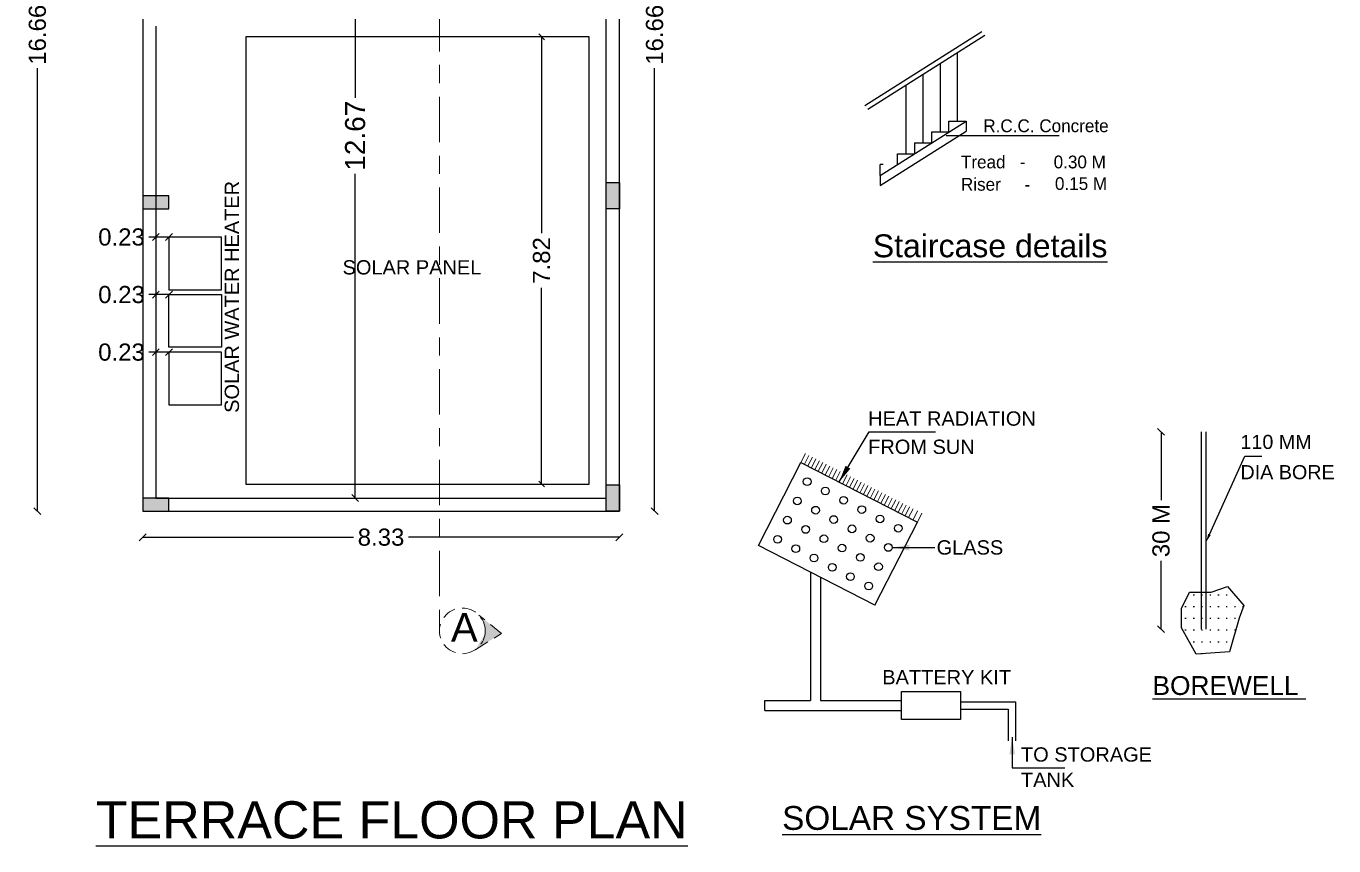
# Model space of a CAD drawing. Header units: metres. Extents: x 27 to 171, y 4 to 129.
# Drawn here: x 134.25 to 157.1, y 24.93 to 39.26 of the extents above; entities that cross this region are included whole.
import ezdxf
from ezdxf import colors
from ezdxf.entities.mleader import LeaderData, LeaderLine
from ezdxf.math import Vec2, Vec3

# ---------------------------------------------------------------- set-up
doc = ezdxf.new("R2010")
doc.units = ezdxf.units.M
doc.header["$MEASUREMENT"] = 0
doc.linetypes.add('Centre', pattern=[31.749999999999996, 6.349999999999998, -4.7625, 15.875, -4.7625])
doc.linetypes.add('HIDDEN', pattern=[0.375, 0.25, -0.125])
for name, color, linetype in [('BLK_1_FLR_5_ROOF_AREA', 54, 'Continuous'), ('BLK_1_TERRACESERVICE_UTILITYDISTANCE', 1, 'Continuous'), ('SOLAR_PANEL', 3, 'Continuous'), ('SOLAR_WATER_HEATER', 1, 'Continuous')]:
    doc.layers.add(name, color=color, linetype=linetype)
doc.styles.add('CITY', font='BKANT.TTF')
doc.styles.get("Standard").update_dxf_attribs({"font": 'arial.ttf'})
doc.dimstyles.get("Standard").update_dxf_attribs({"dimtxt": 0.3, "dimasz": 0.12, "dimexe": 0.18, "dimexo": 0.0625, "dimgap": 0.09, "dimtad": 0, "dimzin": 0, "dimdsep": 46, "dimtxsty": 'Standard', "dimblk": 'OBLIQUE', "dimcen": 0.09, "dimse1": 1, "dimse2": 1, "dimadec": 0, "dimazin": 0, "dimtfac": 1, "dimtofl": 0, "dimtmove": 0, "dimatfit": 3, "dimfxl": 0, "dimtolj": 1, "dimtzin": 0, "dimarcsym": 0})
doc.dimstyles.new('STANDARD$0', dxfattribs={"dimtxt": 7, "dimasz": 3, "dimexe": 3, "dimexo": 1, "dimgap": 1.5, "dimtad": 1, "dimdec": 1, "dimzin": 1, "dimdsep": 46, "dimlunit": 4, "dimtxsty": 'Standard', "dimblk": 'OBLIQUE', "dimcen": 0.09375, "dimdle": 1, "dimclrd": 8, "dimclre": 8, "dimclrt": 7, "dimadec": 1, "dimazin": 0, "dimtfac": 1, "dimtdec": 1, "dimtix": 1, "dimtmove": 2, "dimatfit": 3, "dimldrblk": 'ARCHTICK', "dimfxl": 0, "dimfrac": 2, "dimtolj": 1, "dimtzin": 0, "dimarcsym": 0})
doc.dimstyles.new('STANDARD_WS', dxfattribs={"dimtxt": 0.3, "dimasz": 0.1, "dimexe": 0.18, "dimexo": 0.0625, "dimgap": 0.09, "dimtad": 0, "dimzin": 0, "dimdsep": 46, "dimtxsty": 'Standard', "dimblk": 'OBLIQUE', "dimcen": 0.09, "dimse1": 1, "dimse2": 1, "dimadec": 0, "dimazin": 0, "dimtfac": 1, "dimtofl": 0, "dimtmove": 0, "dimatfit": 3, "dimfxl": 0, "dimtolj": 1, "dimtzin": 0, "dimarcsym": 0})

# ---------------------------------------------------------------- blocks, each defined once
blk = doc.blocks.new('_Oblique')
at = {"color": 0, "linetype": 'ByBlock', "lineweight": -2}
blk.add_line((-0.5, -0.5), (0.5, 0.5), dxfattribs=at)
blk = doc.blocks.new('*D98')
at = {"color": 0, "lineweight": -2, "ltscale": 0.5}
for p, q in [((154.0859123883819, 32.16440864686297), (154.0859123883819, 30.97066230625907)), ((154.0859123883819, 28.71451487424998), (154.0859123883819, 29.90826121485389))]:
    blk.add_line(p, q, dxfattribs=at)
at = {"layer": 'Defpoints', "color": 0, "ltscale": 0.5}
for p in [(154.7885387475391, 32.16440864686297), (154.0859123883819, 28.71451487424998), (154.7885387475391, 28.71451487424998)]:
    blk.add_point(p, dxfattribs=at)
at = {"color": 0, "lineweight": -2, "ltscale": 0.5, "xscale": 0.12, "yscale": 0.12, "zscale": 0.12}
for p, rotation in [((154.0859123883819, 32.16440864686297), 90), ((154.0859123883819, 28.71451487424998), 270)]:
    blk.add_blockref('_Oblique', p, dxfattribs=dict(at, rotation=rotation))
at = {"color": 0, "ltscale": 0.5, "insert": (154.0859123883819, 30.4394617605565), "char_height": 0.3, "attachment_point": 5, "rotation": 90}
blk.add_mtext('\\A1;30 M', dxfattribs=at)
blk = doc.blocks.new('*D137')
at = {"color": 0, "lineweight": -2}
for p, q in [((145.2358639164185, 47.43921932293839), (145.2358639164185, 39.69016762621253)), ((145.2358639164185, 30.77721415595325), (145.2358639164185, 38.5262658526791))]:
    blk.add_line(p, q, dxfattribs=at)
at = {"layer": 'Defpoints', "color": 0}
for p in [(144.6198938780523, 47.43921932293839), (144.6198938780523, 30.77721415595325), (145.2358639164185, 30.77721415595325)]:
    blk.add_point(p, dxfattribs=at)
at = {"color": 0, "lineweight": -2, "xscale": 0.12, "yscale": 0.12, "zscale": 0.12}
for p, rotation in [((145.2358639164185, 47.43921932293839), 90), ((145.2358639164185, 30.77721415595325), 270)]:
    blk.add_blockref('_Oblique', p, dxfattribs=dict(at, rotation=rotation))
at = {"color": 0, "insert": (145.2358639164185, 39.10821673944584), "char_height": 0.3, "attachment_point": 5, "rotation": 90}
blk.add_mtext('\\A1;16.66', dxfattribs=at)
blk = doc.blocks.new('*D138')
at = {"color": 0, "lineweight": -2}
for p, q in [((136.2896928460102, 30.32215378690553), (139.9749570728089, 30.32215378690553)), ((144.6198938780523, 30.32215378690553), (140.9346296512536, 30.32215378690553))]:
    blk.add_line(p, q, dxfattribs=at)
at = {"layer": 'Defpoints', "color": 0}
for p in [(136.2896928460102, 30.77721415595325), (144.6198938780523, 30.77721415595325), (136.2896928460102, 30.32215378690553)]:
    blk.add_point(p, dxfattribs=at)
at = {"color": 0, "lineweight": -2, "xscale": 0.12, "yscale": 0.12, "zscale": 0.12, "rotation": 180}
blk.add_blockref('_Oblique', (136.2896928460102, 30.32215378690553), dxfattribs=at)
at = {"color": 0, "lineweight": -2, "xscale": 0.12, "yscale": 0.12, "zscale": 0.12}
blk.add_blockref('_Oblique', (144.6198938780523, 30.32215378690553), dxfattribs=at)
at = {"color": 0, "insert": (140.4547933620312, 30.32215378690553), "char_height": 0.3, "attachment_point": 5}
blk.add_mtext('\\A1;8.33', dxfattribs=at)
blk = doc.blocks.new('*D67')
at = {"color": 0, "lineweight": -2}
for p, q in [((134.4504749110128, 47.43921932293839), (134.4504749110128, 39.69016762621247)), ((134.4504749110128, 30.77721415595326), (134.4504749110128, 38.52626585267905))]:
    blk.add_line(p, q, dxfattribs=at)
at = {"layer": 'Defpoints', "color": 0}
for p in [(135.9903704960713, 47.43921932293839), (134.4504749110128, 30.77721415595326), (136.2896928460102, 30.77721415595325)]:
    blk.add_point(p, dxfattribs=at)
at = {"color": 0, "lineweight": -2, "xscale": 0.12, "yscale": 0.12, "zscale": 0.12}
for p, rotation in [((134.4504749110128, 47.43921932293839), 90), ((134.4504749110128, 30.77721415595326), 270)]:
    blk.add_blockref('_Oblique', p, dxfattribs=dict(at, rotation=rotation))
at = {"color": 0, "insert": (134.4504749110128, 39.10821673944578), "char_height": 0.3, "attachment_point": 5, "rotation": 90}
blk.add_mtext('\\A1;16.66', dxfattribs=at)
blk = doc.blocks.new('123')
h = blk.add_hatch(color=256)
h.dxf.hatch_style = 1
h.paths.add_polyline_path([(80.91065346817662, 31.23652682057582), (80.68065346817706, 31.23652682057582), (80.68065346817706, 30.77652682057669), (80.91065346817662, 30.77652682057669)])
h = blk.add_hatch(color=256)
h.dxf.hatch_style = 1
h.paths.add_polyline_path([(87.17017685050837, 31.23652682057582), (86.9401768505088, 31.23652682057582), (86.9401768505088, 30.77652682057669), (87.17017685050837, 30.77652682057669)])
h = blk.add_hatch(color=256)
h.dxf.hatch_style = 1
h.paths.add_polyline_path([(89.31017685050823, 31.23652682057582), (89.0801768505087, 31.23652682057582), (89.0801768505087, 30.77652682057669), (89.31017685050823, 30.77652682057669)])
h = blk.add_hatch(color=256)
h.dxf.hatch_style = 1
h.paths.add_polyline_path([(80.91065346852679, 27.93652682057473), (80.68065346852723, 27.93652682057473), (80.68065346852723, 27.4765268205756), (80.91065346852679, 27.4765268205756)])
h = blk.add_hatch(color=256)
h.dxf.hatch_style = 1
h.paths.add_polyline_path([(87.17017685050791, 27.93652682057473), (86.94017685050837, 27.93652682057473), (86.94017685050837, 27.4765268205756), (87.17017685050791, 27.4765268205756)])
h = blk.add_hatch(color=256)
h.dxf.hatch_style = 1
h.paths.add_polyline_path([(89.31017685050823, 27.93652682057473), (89.0801768505087, 27.93652682057473), (89.0801768505087, 27.4765268205756), (89.31017685050823, 27.4765268205756)])
h = blk.add_hatch(color=256)
h.dxf.hatch_style = 1
h.paths.add_polyline_path([(89.08017685015854, 19.86024626462858), (89.31017685015809, 19.86024626462858), (89.31017685015809, 20.32024626462771), (89.08017685015854, 20.32024626462771)])
h = blk.add_hatch(color=256)
h.dxf.hatch_style = 1
h.paths.add_polyline_path([(81.43997573786713, 19.86024626462858), (81.43997573786713, 20.09024626462815), (80.97997573786802, 20.09024626462815), (80.97997573786802, 19.86024626462858)])
h = blk.add_hatch(color=256)
h.dxf.hatch_style = 1
h.paths.add_polyline_path([(89.08017685015854, 14.57452165359064), (89.31017685015809, 14.57452165359064), (89.31017685015809, 15.03452165358976), (89.08017685015854, 15.03452165358976)])
h = blk.add_hatch(color=256)
h.dxf.hatch_style = 1
h.paths.add_polyline_path([(81.43997573786713, 14.5745217345393), (81.43997573786713, 14.80452173453886), (80.97997573786802, 14.80452173453886), (80.97997573786802, 14.5745217345393)])
for points in [[(80.68065346817706, 31.23652682057582), (80.68065346817706, 30.77652682057669), (80.91065346817662, 30.77652682057669), (80.91065346817662, 31.23652682057582)], [(86.9401768505088, 31.23652682057582), (86.9401768505088, 30.77652682057669), (87.17017685050837, 30.77652682057669), (87.17017685050837, 31.23652682057582)], [(89.0801768505087, 31.23652682057582), (89.0801768505087, 30.77652682057669), (89.31017685050823, 30.77652682057669), (89.31017685050823, 31.23652682057582)], [(80.68065346852723, 27.93652682057473), (80.68065346852723, 27.4765268205756), (80.91065346852679, 27.4765268205756), (80.91065346852679, 27.93652682057473)], [(86.94017685050837, 27.93652682057473), (86.94017685050837, 27.4765268205756), (87.17017685050791, 27.4765268205756), (87.17017685050791, 27.93652682057473)], [(89.0801768505087, 27.93652682057473), (89.0801768505087, 27.4765268205756), (89.31017685050823, 27.4765268205756), (89.31017685050823, 27.93652682057473)], [(89.31017685015809, 20.32024626462771), (89.31017685015809, 19.86024626462858), (89.08017685015854, 19.86024626462858), (89.08017685015854, 20.32024626462771)], [(81.43997573786713, 20.09024626462815), (80.97997573786802, 20.09024626462815), (80.97997573786802, 19.86024626462858), (81.43997573786713, 19.86024626462858)], [(89.31017685015809, 15.03452165358976), (89.31017685015809, 14.57452165359064), (89.08017685015854, 14.57452165359064), (89.08017685015854, 15.03452165358976)], [(81.43997573786713, 14.80452173453886), (80.97997573786802, 14.80452173453886), (80.97997573786802, 14.5745217345393), (81.43997573786713, 14.5745217345393)]]:
    blk.add_lwpolyline(points, close=True)
blk = doc.blocks.new('*D139')
at = {"layer": 'BLK_1_TERRACESERVICE_UTILITYDISTANCE', "color": 0, "lineweight": -2}
for p, q in [((140.0032505299791, 43.67921932258894), (140.0032505299791, 38.00727881294075)), ((140.0032505299791, 31.0072141559528), (140.0032505299791, 36.67915466560106))]:
    blk.add_line(p, q, dxfattribs=at)
at = {"layer": 'Defpoints', "color": 0}
for p in [(140.5739837797942, 43.67921932258894), (140.0032505299791, 31.0072141559528), (140.4547933622063, 31.0072141559528)]:
    blk.add_point(p, dxfattribs=at)
at = {"layer": 'BLK_1_TERRACESERVICE_UTILITYDISTANCE', "color": 0, "lineweight": -2, "xscale": 0.12, "yscale": 0.12, "zscale": 0.12}
for p, rotation in [((140.0032505299791, 43.67921932258894), 90), ((140.0032505299791, 31.0072141559528), 270)]:
    blk.add_blockref('_Oblique', p, dxfattribs=dict(at, rotation=rotation))
at = {"layer": 'BLK_1_TERRACESERVICE_UTILITYDISTANCE', "color": 0, "insert": (140.0032505299791, 37.34321673927086), "char_height": 0.35, "attachment_point": 5, "rotation": 90}
blk.add_mtext('\\A1;12.67', dxfattribs=at)
blk = doc.blocks.new('*D68')
at = {"layer": 'Defpoints', "color": 0}
for p in [(136.5196928460097, 35.57108624620168), (136.5196928460097, 35.57108624620168), (136.749693067352, 35.5710862462009)]:
    blk.add_point(p, dxfattribs=at)
at = {"layer": 'SOLAR_WATER_HEATER', "color": 0, "lineweight": -2}
for p, q in [((136.5196928460097, 35.57108624620168), (136.3996928460098, 35.57108624620168)), ((136.749693067352, 35.57108624620168), (136.5196928460097, 35.57108624620168))]:
    blk.add_line(p, q, dxfattribs=at)
at = {"layer": 'SOLAR_WATER_HEATER', "color": 0, "lineweight": -2, "xscale": 0.12, "yscale": 0.12, "zscale": 0.12, "rotation": 180}
blk.add_blockref('_Oblique', (136.5196928460097, 35.57108624620168), dxfattribs=at)
at = {"layer": 'SOLAR_WATER_HEATER', "color": 0, "lineweight": -2, "xscale": 0.12, "yscale": 0.12, "zscale": 0.12}
blk.add_blockref('_Oblique', (136.749693067352, 35.57108624620168), dxfattribs=at)
at = {"layer": 'SOLAR_WATER_HEATER', "color": 0, "insert": (135.9200611952595, 35.57108624620168), "char_height": 0.3, "attachment_point": 5}
blk.add_mtext('\\A1;0.23', dxfattribs=at)
blk = doc.blocks.new('*D69')
at = {"layer": 'Defpoints', "color": 0}
for p in [(136.5196929287651, 34.56434246335227), (136.5196929287651, 34.56434246335227), (136.7496931501071, 34.56434246335158)]:
    blk.add_point(p, dxfattribs=at)
at = {"layer": 'SOLAR_WATER_HEATER', "color": 0, "lineweight": -2}
for p, q in [((136.5196929287651, 34.56434246335227), (136.3996929287651, 34.56434246335227)), ((136.7496931501071, 34.56434246335227), (136.5196929287651, 34.56434246335227))]:
    blk.add_line(p, q, dxfattribs=at)
at = {"layer": 'SOLAR_WATER_HEATER', "color": 0, "lineweight": -2, "xscale": 0.12, "yscale": 0.12, "zscale": 0.12, "rotation": 180}
blk.add_blockref('_Oblique', (136.5196929287651, 34.56434246335227), dxfattribs=at)
at = {"layer": 'SOLAR_WATER_HEATER', "color": 0, "lineweight": -2, "xscale": 0.12, "yscale": 0.12, "zscale": 0.12}
blk.add_blockref('_Oblique', (136.7496931501071, 34.56434246335227), dxfattribs=at)
at = {"layer": 'SOLAR_WATER_HEATER', "color": 0, "insert": (135.9200612780147, 34.56434246335227), "char_height": 0.3, "attachment_point": 5}
blk.add_mtext('\\A1;0.23', dxfattribs=at)
blk = doc.blocks.new('*D70')
at = {"layer": 'Defpoints', "color": 0}
for p in [(136.5196928460097, 33.55759868049125), (136.5196928460097, 33.55759868049125), (136.749693067352, 33.55759868049047)]:
    blk.add_point(p, dxfattribs=at)
at = {"layer": 'SOLAR_WATER_HEATER', "color": 0, "lineweight": -2}
for p, q in [((136.5196928460097, 33.55759868049125), (136.3996928460098, 33.55759868049125)), ((136.749693067352, 33.55759868049125), (136.5196928460097, 33.55759868049125))]:
    blk.add_line(p, q, dxfattribs=at)
at = {"layer": 'SOLAR_WATER_HEATER', "color": 0, "lineweight": -2, "xscale": 0.12, "yscale": 0.12, "zscale": 0.12, "rotation": 180}
blk.add_blockref('_Oblique', (136.5196928460097, 33.55759868049125), dxfattribs=at)
at = {"layer": 'SOLAR_WATER_HEATER', "color": 0, "lineweight": -2, "xscale": 0.12, "yscale": 0.12, "zscale": 0.12}
blk.add_blockref('_Oblique', (136.749693067352, 33.55759868049125), dxfattribs=at)
at = {"layer": 'SOLAR_WATER_HEATER', "color": 0, "insert": (135.9200611952595, 33.55759868049125), "char_height": 0.3, "attachment_point": 5}
blk.add_mtext('\\A1;0.23', dxfattribs=at)
blk = doc.blocks.new('*D142')
at = {"color": 0, "lineweight": -2}
for p, q in [((143.2609177467075, 39.07222415399897), (143.2609177467075, 35.63909318537686)), ((143.2609177467075, 31.25222415399897), (143.2609177467075, 34.68535512262107))]:
    blk.add_line(p, q, dxfattribs=at)
at = {"layer": 'Defpoints', "color": 0}
for p in [(144.0935846154598, 39.07222415399897), (143.2609177467075, 31.25222415399897), (144.0935846154598, 31.25222415399897)]:
    blk.add_point(p, dxfattribs=at)
at = {"color": 0, "lineweight": -2, "xscale": 0.1, "yscale": 0.1, "zscale": 0.1}
for p, rotation in [((143.2609177467075, 39.07222415399897), 90), ((143.2609177467075, 31.25222415399897), 270)]:
    blk.add_blockref('_Oblique', p, dxfattribs=dict(at, rotation=rotation))
at = {"color": 0, "insert": (143.2609177467075, 35.16222415399899), "char_height": 0.3, "attachment_point": 5, "rotation": 90}
blk.add_mtext('\\A1;7.82', dxfattribs=at)

msp = doc.modelspace()

# ---------------------------------------------------------------- hatches: boundary and pattern name
at = {"ltscale": 0.5}
h = msp.add_hatch(dxfattribs=at)
h.set_pattern_fill('ACAD_ISO07W100', color=256, scale=0.0411184210526316, style=0)
h.set_pattern_definition([(0, (-435.4021386979183, -31.94842748570705), (0, 0.2055921052631579), [0.0205592105263158, -0.1233552631578948])])
h.paths.add_polyline_path([(155.4484891195604, 28.90571086475643), (155.5337703140109, 29.12716587255706), (155.243813686642, 29.46218782433678), (154.9595435103399, 29.35997767165714), (154.5843056885213, 29.35997767165714), (154.4421706003702, 29.07606079621725), (154.4421706003702, 28.73536069104262), (154.7013104001282, 28.28044392102198), (155.2805250580029, 28.32148874076916)])
at = {"ltscale": 10}
h = msp.add_hatch(color=256, dxfattribs=at)
edge = h.paths.add_edge_path()
edge.add_line((142.2712756436083, 28.63163101823985), (142.1095490666227, 28.36179517040062))
edge.add_line((142.1095490666227, 28.36179517040063), (142.5602381771793, 28.63882546360464))
edge.add_line((142.5602381771793, 28.63882546360464), (142.165026330327, 28.96038477498832))
edge.add_arc((141.8757050747478, 28.68533344115229), 0.3991992299284635, -7.731175066215201, 43.551609101231804, ccw=False)

# ---------------------------------------------------------------- linework, layer by layer
at = {"linetype": 'Centre', "lineweight": 13, "ltscale": 0.05}
msp.add_line((141.4777632598059, 49.69265508900998), (141.4765537287851, 28.6791505463595), dxfattribs=at)
for p, q in [((144.3898938784025, 31.00721415595279), (144.3898938784025, 44.72921932293925)), ((136.5196919891262, 39.25921924149557), (136.5196928460097, 31.00721415595279)), ((148.9062499019284, 37.87105875351767), (150.9510689774828, 39.16611083470233)), ((148.9597551100471, 37.80657684596257), (151.0045741856013, 39.10162892714721)), ((150.5286594397056, 37.59858479411081), (150.5286594397056, 38.80021625474613)), ((149.9286594397057, 37.21858479410982), (149.9286594397057, 38.42021625474695)), ((150.2286594397058, 37.40858479411033), (150.2286594397058, 38.61021625474747)), ((149.6286594397058, 37.02858479411113), (149.6286594397058, 38.23021625474645)), ((149.1786594397054, 36.64858479411009), (150.6786594397056, 37.59858479411081)), ((150.3786594397059, 37.40858479411033), (150.3786594397059, 37.59858479411081)), ((150.3786594397059, 37.59858479411081), (150.6786594397056, 37.59858479411081)), ((150.6786594397056, 37.59858479411081), (150.6786594397056, 37.42103198506514)), ((149.1786594397054, 36.47103198506442), (150.6786594397056, 37.42103198506514)), ((150.0786594397057, 37.21858479410982), (150.0786594397057, 37.40858479411033)), ((150.0786594397057, 37.40858479411033), (150.3786594397059, 37.40858479411033)), ((152.3027704933682, 37.33954504970532), (150.3331381980899, 37.33954504970532)), ((149.4786594397057, 36.8385847941106), (149.4786594397057, 37.02858479411113)), ((149.4786594397057, 37.02858479411113), (149.7786594397054, 37.02858479411113)), ((149.7786594397054, 37.21858479410982), (150.0786594397057, 37.21858479410982)), ((149.7786594397054, 37.21858479410982), (149.7786594397054, 37.02858479411113)), ((149.1786594397054, 36.64858479411009), (149.1786594397054, 36.8385847941106)), ((149.2286594397057, 36.8385847941106), (149.1786594397054, 36.8385847941106)), ((149.1786594397054, 36.64858479411009), (149.1786594397054, 36.47103198506442)), ((147.0481942543104, 30.17622573436052), (147.7930004061515, 31.63100245693456)), ((147.7930004061515, 31.63100245693456), (149.8292204516899, 30.58851312308501)), ((136.5196928460097, 31.00721415595279), (144.3898938784025, 31.00721415595279)), ((149.0844142998487, 29.133736400511), (149.8292204516899, 30.58851312308501)), ((149.0844142998487, 29.133736400511), (147.0481942543104, 30.17622573436052)), ((147.9578962276198, 29.71048304302599), (147.9578962276198, 27.46680171275035)), ((148.1328962276195, 29.62088779823785), (148.1328962276195, 27.46680171275035)), ((147.162337090557, 27.46680171275035), (147.9578962276198, 27.46680171275035)), ((147.162337090557, 27.29180171274741), (147.162337090557, 27.46680171275035)), ((148.1328962276195, 27.46680171275035), (149.5490146069462, 27.46680171275035)), ((150.5799175473192, 27.44180171274891), (151.5408399424748, 27.44180171274891)), ((151.5408399424748, 27.44180171274891), (151.5408399424748, 26.76082740564632)), ((147.162337090557, 27.29180171274741), (149.5490146069462, 27.29180171274741)), ((150.5799175473192, 27.31680171274889), (151.4158399424748, 27.31680171274889)), ((151.4158399424748, 27.31680171274889), (151.4158399424748, 26.76082740564632))]:
    msp.add_line(p, q)
at = {"ltscale": 0.5}
for p, q in [((154.7885387475391, 32.16440864686297), (154.7885387475391, 28.71451487424998)), ((154.8707755896447, 32.16440864686297), (154.8707755896447, 28.71451487424998))]:
    msp.add_line(p, q, dxfattribs=at)
at = {"lineweight": 9}
for p, q in [((147.7930004061515, 31.63100245693456), (147.8716321754575, 31.78458828239923)), ((147.8536926551467, 31.59992967461836), (147.9323244244532, 31.75351550008304)), ((147.9143849041419, 31.56885689230217), (147.9930166734481, 31.72244271776687)), ((147.9750771531369, 31.53778410998416), (148.0537089224434, 31.69136993544886)), ((148.0357694021325, 31.50671132766616), (148.1144011714384, 31.66029715313084)), ((148.0964616511275, 31.47563854534998), (148.1750934204341, 31.62922437081466)), ((148.1571539001231, 31.44456576303377), (148.2357856694291, 31.59815158849848)), ((148.2178461491182, 31.41349298071577), (148.2964779184246, 31.56707880618046)), ((148.2785383981133, 31.38242019839777), (148.3571701674196, 31.53600602386248)), ((148.3392306471089, 31.35134741608157), (148.4178624164148, 31.50493324154627)), ((148.3999228961039, 31.32027463376359), (148.4785546654105, 31.47386045922828)), ((148.4606151450992, 31.28920185144558), (148.5392469144055, 31.44278767691028)), ((148.5213073940948, 31.25812906912938), (148.5999391634007, 31.41171489459406)), ((148.5819996430899, 31.22705628681321), (148.6606314123963, 31.38064211227788)), ((148.6426918920849, 31.19598350449521), (148.7213236613914, 31.34956932995989)), ((148.70338414108, 31.16491072217721), (148.7820159103864, 31.31849654764189)), ((148.7640763900756, 31.13383793986101), (148.8427081593814, 31.2874237653257)), ((148.8247686390711, 31.10276515754482), (148.9034004083772, 31.2563509830095)), ((148.8854608880664, 31.0716923752268), (148.9640926573728, 31.22527820069148)), ((148.9461531370613, 31.04061959290882), (149.0247849063678, 31.19420541837349)), ((149.0068453860565, 31.00954681059261), (149.0854771553629, 31.16313263605732)), ((149.0675376350516, 30.97847402827642), (149.146169404358, 31.13205985374111)), ((149.1282298840472, 30.94740124595662), (149.2068616533536, 31.10098707142313)), ((149.1889221330423, 30.91632846364043), (149.2675539023487, 31.06991428910511)), ((149.2496143820378, 30.88525568132241), (149.3282461513438, 31.0388415067871)), ((149.3103066310329, 30.85418289900439), (149.3889384003393, 31.0077687244691)), ((149.370998880028, 30.82311011668823), (149.4496306493345, 30.97669594215291)), ((149.4316911290237, 30.79203733437203), (149.5103228983297, 30.94562315983671)), ((149.4923833780188, 30.76096455205401), (149.5710151473252, 30.9145503775187)), ((149.5530756270139, 30.72989176973602), (149.6317073963203, 30.88347759520073)), ((149.6137678760094, 30.69881898741984), (149.6923996453158, 30.85240481288452)), ((149.6744601250044, 30.66774620510366), (149.7530918943109, 30.82133203056832)), ((149.7517545185458, 30.62817357590281), (149.8303862878522, 30.78175940136748)), ((149.8292204516899, 30.58851312308501), (149.907852220996, 30.74209894854971))]:
    msp.add_line(p, q, dxfattribs=at)
for points in [[(136.2896928460102, 30.77721415595325), (144.6198938780523, 30.77721415595325), (144.6198938780523, 47.43921932293839), (135.9903704960713, 47.43921932293839), (135.9903704960713, 43.67921932293817), (136.2896928460102, 43.67921932293817)], [(149.5490146069462, 27.62571357621596), (150.5799175473192, 27.62571357621596), (150.5799175473192, 27.13328527834779), (149.5490146069462, 27.13328527834779)]]:
    msp.add_lwpolyline(points, close=True)
at = {"ltscale": 0.5}
msp.add_lwpolyline([(154.7013104001282, 28.28044392102198), (154.4421706003702, 28.73536069104262), (154.4421706003702, 29.07606079621725), (154.5843056885213, 29.35997767165714), (154.9595435103399, 29.35997767165714), (155.243813686642, 29.46218782433678), (155.5337703140109, 29.12716587255706), (155.4484891195604, 28.90571086475643), (155.2805250580029, 28.32148874076916), (154.7013104001282, 28.28044392102198)], dxfattribs=at)
at = {"linetype": 'HIDDEN', "lineweight": 13}
msp.add_lwpolyline([(142.1095490666227, 28.36179517040063), (142.5602381771793, 28.63882546360829), (142.165026330327, 28.96038477499013)], dxfattribs=at)
for centre in [(147.9016015365593, 31.29454176907781), (148.2198331820138, 31.13161581379859), (147.729286005096, 30.95797013430889), (148.0475176505504, 30.79504417902786), (148.5380648274683, 30.96868985851756), (148.8562964729224, 30.80576390323656), (147.5569704736325, 30.62139849953998), (148.3657492960044, 30.63211822374867), (149.1745281183769, 30.64283794795734), (147.8752021190864, 30.45847254425895), (148.6839809414589, 30.46919226846764), (149.4927597638313, 30.47991199267632), (147.3846549421684, 30.28482686476742), (147.7028865876228, 30.1219009094882), (148.1934337645409, 30.29554658897792), (148.5116654099954, 30.13262063369873), (149.0022125869134, 30.30626631318843), (149.3204442323674, 30.14334035790741), (148.0211182330774, 29.958974954209), (148.8298970554494, 29.96969467841769), (148.3393498785314, 29.79604899892979), (149.1481287009038, 29.8067687231385), (148.6575815239859, 29.63312304364876), (148.9758131694404, 29.47019708836773)]:
    msp.add_circle(centre, 0.0673161360790147)
msp.add_circle((141.8757050747524, 28.68533344115229), 0.3991992299285341, dxfattribs=at)
at = {"layer": 'BLK_1_FLR_5_ROOF_AREA', "color": 54}
msp.add_lwpolyline([(136.2896928463602, 30.77721405042097), (144.6198938784025, 30.77721405042097), (144.6198938784025, 47.43921921740613), (135.9903704964214, 47.43921921740613), (135.9903704964214, 43.67921921740594), (136.2896928463602, 43.67921921740594)], close=True, dxfattribs=at)
at = {"layer": 'SOLAR_PANEL', "color": 3}
msp.add_lwpolyline([(138.0935846154597, 31.25222415399897), (144.0935846154598, 31.25222415399897), (144.0935846154598, 39.07222415399897), (138.0935846154597, 39.07222415399897)], close=True, dxfattribs=at)
at = {"layer": 'SOLAR_WATER_HEATER', "color": 1}
for points in [[(136.749693067352, 34.65108624620059), (137.669693232861, 34.65108624620059), (137.669693232861, 35.5710862462009), (136.749693067352, 35.5710862462009)], [(137.669693232861, 33.64434246335164), (136.7496932328609, 33.64434246335164), (136.7496932328609, 34.56434246335158), (137.669693232861, 34.56434246335158)], [(136.749693067349, 32.63759868049017), (137.669693232861, 32.63759868049017), (137.669693232861, 33.55759868049047), (136.749693067349, 33.55759868049047)]]:
    msp.add_lwpolyline(points, close=True, dxfattribs=at)

# ---------------------------------------------------------------- block references
msp.add_blockref('123', (55.30971702789437, 16.20269250201334))

# ---------------------------------------------------------------- texts
at = {"style": 'CITY'}
for s, p in [('R.C.C. Concrete', (150.9787405018876, 37.40523987880692)), ('Tread   -', (150.5882027770605, 36.77249979782278)), ('    0.30 M ', (151.8766160162433, 36.77249979782278)), ('Riser     -', (150.5882027770605, 36.38151988257663)), ('   0.15 M', (151.9822005816793, 36.39485550302083))]:
    msp.add_text(s, height=0.2233593449999742, dxfattribs=at).set_placement(p)
for s, height, p in [('%%UStaircase details', 0.4, (149.0489068204558, 35.21776942289832)), ('110 MM', 0.2467105263157895, (155.4728279385879, 31.8658728240596)), ('DIA BORE', 0.2467105263157895, (155.4728279385879, 31.33698063870613)), ('A', 0.5, (141.6774817697859, 28.49815928601738)), ('%%UBOREWELL ', 0.3289473684210526, (153.9360327125522, 27.56454185618237)), ('%%UTERRACE FLOOR PLAN', 0.65, (135.4711655978332, 25.05591798577064)), ('%%USOLAR SYSTEM', 0.4166666666666667, (147.4639886615138, 25.20556769126484))]:
    msp.add_text(s, height=height).set_placement(p)
at = {"color": 7, "ltscale": 7}
for s, p in [('HEAT RADIATION', (148.9671979887481, 32.27296030131289)), ('FROM SUN', (148.9671979887481, 31.77909686707677)), ('GLASS', (150.1635773598393, 30.0192240889253)), ('BATTERY KIT', (149.2136232400291, 27.75026220598989)), ('TO STORAGE', (151.6375377817164, 26.39894942141723)), ('TANK', (151.6375377817164, 25.95713062013489))]:
    msp.add_text(s, height=0.25, dxfattribs=at).set_placement(p)
at = {"insert": (137.8495833074507, 34.525041050515), "char_height": 0.25, "attachment_point": 5, "rotation": 90}
msp.add_mtext('{\\fArial|b0|i0|c0|p34;SOLAR WATER HEATER }', dxfattribs=at)
at = {"insert": (140.9955766472532, 35.04022526490557), "char_height": 0.25, "attachment_point": 5}
msp.add_mtext('SOLAR PANEL ', dxfattribs=at)

# ---------------------------------------------------------------- dimensions: what is measured, and where the dimension line sits
dim = msp.add_linear_dim(base=(134.4504749110128, 30.77721415595326), p1=(135.9903704960713, 47.43921932293839), p2=(136.2896928460102, 30.77721415595325), angle=90, dimstyle='Standard', override={"dimpost": '', "dimfxl": 2, "dimfxlon": 1})
dim.commit()
dim.dimension.update_dxf_attribs({"geometry": '*D67', "text_midpoint": (134.4504749110128, 39.10821673944578), "dimtype": 160})
for base, p1, p2, dimstyle, override, picture, middle in [((145.2358639164185, 30.77721415595325), (144.6198938780523, 47.43921932293839), (144.6198938780523, 30.77721415595325), 'Standard', {"dimpost": '', "dimfxl": 2, "dimfxlon": 1}, '*D137', (145.2358639164185, 39.10821673944584)), ((143.2609177467075, 31.25222415399897), (144.0935846154598, 39.07222415399897), (144.0935846154598, 31.25222415399897), 'STANDARD_WS', {"dimpost": '\\X', "dimfxl": 3, "dimfxlon": 1, "dimarcsym": 1}, '*D142', (143.2609177467075, 35.16222415399899))]:
    dim = msp.add_linear_dim(base=base, p1=p1, p2=p2, angle=90, dimstyle=dimstyle, override=override)
    dim.commit()
    dim.dimension.update_dxf_attribs({"geometry": picture, "text_midpoint": middle})
at = {"ltscale": 0.5}
dim = msp.add_linear_dim(base=(154.0859123883819, 28.71451487424998), p1=(154.7885387475391, 32.16440864686297), p2=(154.7885387475391, 28.71451487424998), angle=90, text='30 M', dimstyle='Standard', override={"dimpost": '\\X'}, dxfattribs=at)
dim.commit()
dim.dimension.update_dxf_attribs({"geometry": '*D98', "text_midpoint": (154.0859123883819, 30.4394617605565)})
dim = msp.add_linear_dim(base=(136.2896928460102, 30.32215378690553), p1=(144.6198938780523, 30.77721415595325), p2=(136.2896928460102, 30.77721415595325), dimstyle='Standard', override={"dimpost": '', "dimfxl": 2, "dimfxlon": 1})
dim.commit()
dim.dimension.update_dxf_attribs({"geometry": '*D138', "text_midpoint": (140.4547933620312, 30.32215378690553)})
at = {"layer": 'BLK_1_TERRACESERVICE_UTILITYDISTANCE'}
dim = msp.add_linear_dim(base=(140.0032505299791, 31.0072141559528), p1=(140.5739837797942, 43.67921932258893), p2=(140.4547933622063, 31.00721415595279), angle=90, dimstyle='STANDARD$0', override={"dimtxt": 0.35, "dimasz": 0.12, "dimexe": 0.18, "dimexo": 0.0625, "dimgap": 0.09, "dimtad": 0, "dimdec": 2, "dimzin": 0, "dimlunit": 2, "dimpost": '\\X', "dimcen": 0.09, "dimdle": 0, "dimse1": 1, "dimse2": 1, "dimclrd": 0, "dimclre": 0, "dimclrt": 0, "dimadec": 0, "dimtdec": 2, "dimtix": 0, "dimtofl": 0, "dimtmove": 0, "dimfrac": 0}, dxfattribs=at)
dim.commit()
dim.dimension.update_dxf_attribs({"geometry": '*D139', "text_midpoint": (140.0032505299791, 37.34321673927086), "dimtype": 160})
at = {"layer": 'SOLAR_WATER_HEATER'}
for base, p1, p2, picture, middle in [((136.5196928460097, 35.57108624620168), (136.749693067352, 35.5710862462009), (136.5196928460097, 35.57108624620168), '*D68', (135.9200611952595, 35.57108624620168)), ((136.5196929287651, 34.56434246335227), (136.7496931501071, 34.56434246335158), (136.5196929287651, 34.56434246335227), '*D69', (135.9200612780147, 34.56434246335227)), ((136.5196928460097, 33.55759868049125), (136.749693067352, 33.55759868049047), (136.5196928460097, 33.55759868049125), '*D70', (135.9200611952595, 33.55759868049125))]:
    dim = msp.add_linear_dim(base=base, p1=p1, p2=p2, dimstyle='Standard', override={"dimscale": 1, "dimpost": '\\X'}, dxfattribs=at)
    dim.commit()
    dim.dimension.update_dxf_attribs({"geometry": picture, "text_midpoint": middle})

# ---------------------------------------------------------------- leaders
for points, override in [([(148.4606151450992, 31.28920185144558), (148.9831428635991, 32.16633979528413), (150.1459636337491, 32.16633979528413)], {"dimasz": 0.3, "dimgap": 0.09, "dimtad": 0}), ([(149.3877414159773, 30.14174309310944), (150.134572321939, 30.14174309310944)], {"dimasz": 0.3}), ([(151.4839989279046, 26.82556359525802), (151.4839989279046, 26.29232891539028), (152.4055964855931, 26.29232891539028)], {"dimasz": 0.3})]:
    msp.add_leader(points, dimstyle='Standard', override=override)
at = {"ltscale": 0.01}
ml = msp.add_multileader_mtext('Standard', dxfattribs=at)
ml.set_content('', color=256)
ml.set_leader_properties()
ml.build(insert=Vec2(0, 0))
ml.multileader.update_dxf_attribs({"dogleg_length": 0.36, "arrow_head_size": 0.1480263157894737})
ctx = ml.context
ctx.base_point, ctx.char_height, ctx.arrow_head_size, ctx.landing_gap_size, ctx.plane_origin = Vec3(155.8448086880971, 31.73777688590634), 0.1480263157894737, 0.1480263157894737, 0.0740131578947368, Vec3(146.4531891862355, 30.3782070437086)
notes = []
notes.append((ctx, [(0, (1, 1, 0), (155.5487560565182, 31.73777688590634), (1, 0), 0.2960526315789473, [(0, [(154.8707756673074, 30.2357689491713)], 0, [])])]))
ctx.mtext.insert, ctx.mtext.flow_direction = Vec3(155.918821845992, 31.81179004380107), 5
for ctx, leaders in notes:
    for number, flags, end, landing, length, lines in leaders:
        leader = LeaderData()
        leader.index, (leader.has_last_leader_line, leader.has_dogleg_vector, leader.attachment_direction) = number, flags
        leader.last_leader_point, leader.dogleg_vector, leader.dogleg_length = Vec3(end), Vec3(landing), length
        for number, points, colour, breaks in lines:
            line = LeaderLine()
            line.index, line.vertices, line.color, line.breaks = number, Vec3.list(points), colors.encode_raw_color(colour), breaks
            leader.lines.append(line)
        ctx.leaders.append(leader)

doc.saveas('drawing.dxf')
